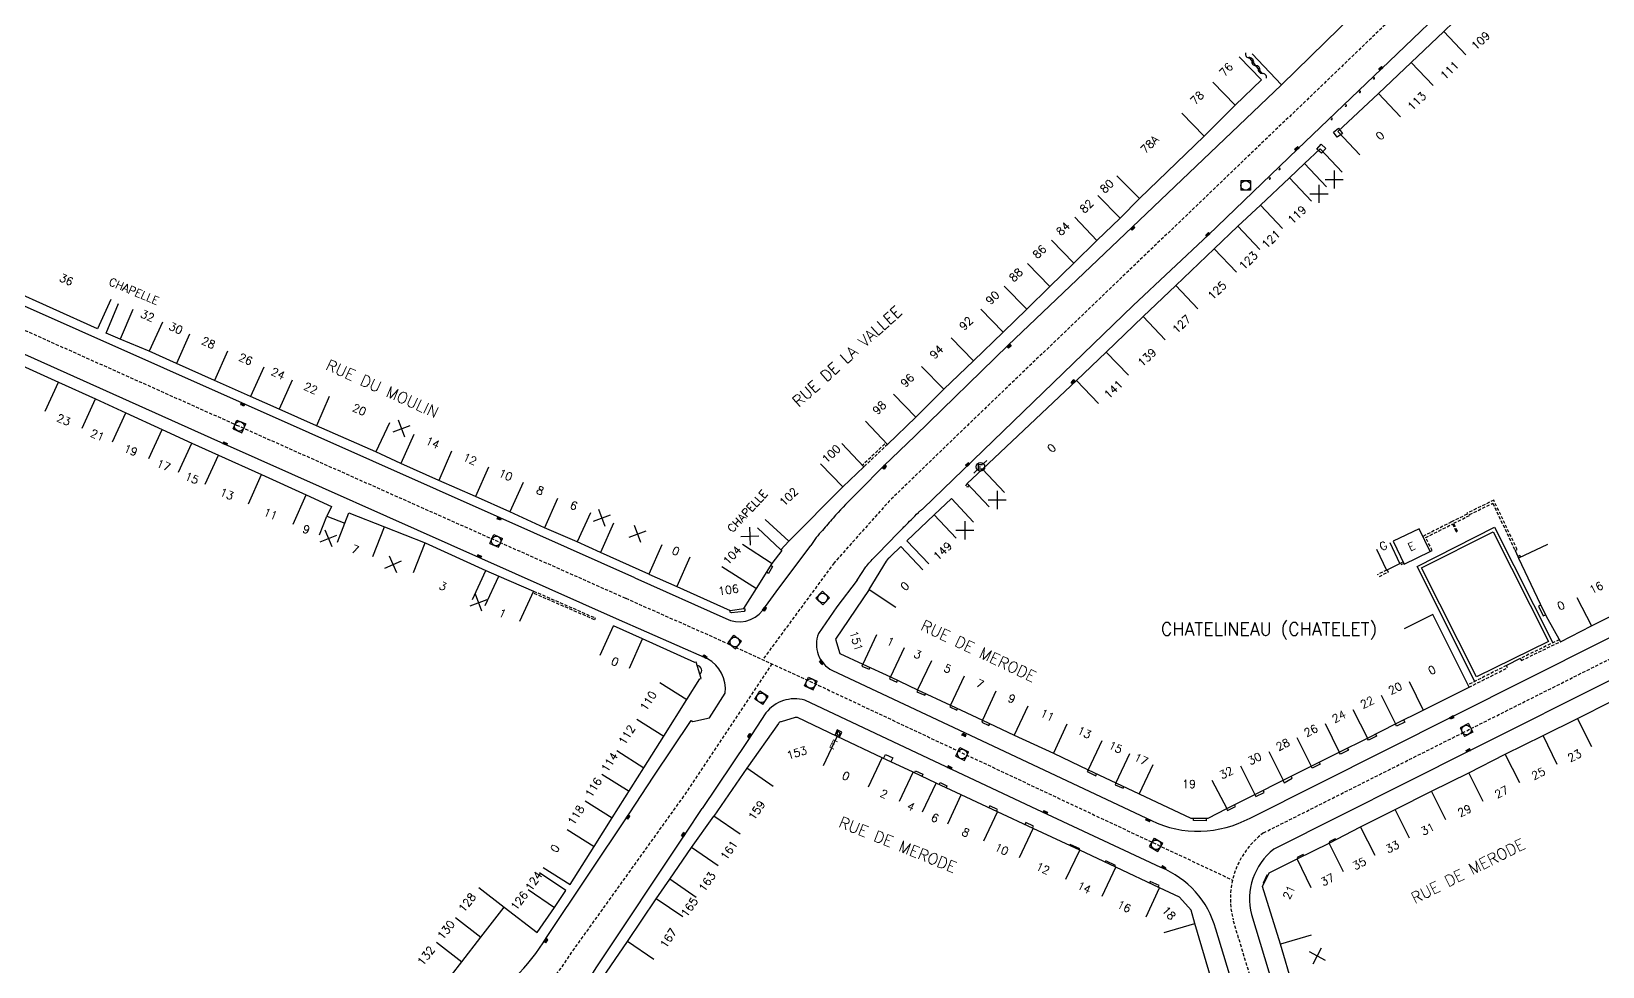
# Model space of a CAD drawing. Header units: millimetres. Extents: x 159999 to 161001, y 122000 to 123000.
# Drawn here: x 160338.1 to 160583.5, y 122210.3 to 122356.4 of the extents above; entities that cross this region are included whole.
import ezdxf
from ezdxf.enums import TextEntityAlignment as Align

# ---------------------------------------------------------------- set-up
doc = ezdxf.new("R2010")
doc.units = ezdxf.units.MM
doc.linetypes.add('DASHED', pattern=[0.75, 0.5, -0.25])
doc.layers.get('0').update_dxf_attribs({"linetype": 'CONTINUOUS'})
for name, color, linetype in [('W0001', 6, 'DASHED'), ('W0008', 7, 'CONTINUOUS'), ('W0017', 7, 'CONTINUOUS'), ('W0100', 7, 'CONTINUOUS'), ('W0112', 1, 'DASHED'), ('W0310', 3, 'CONTINUOUS'), ('W0334', 7, 'CONTINUOUS'), ('W0400', 7, 'CONTINUOUS'), ('W0420', 7, 'CONTINUOUS'), ('W0471', 7, 'CONTINUOUS'), ('W0980', 7, 'CONTINUOUS'), ('W0984', 7, 'CONTINUOUS'), ('W0989', 7, 'CONTINUOUS'), ('W0991', 7, 'CONTINUOUS'), ('W1102', 7, 'CONTINUOUS')]:
    doc.layers.add(name, color=color, linetype=linetype)
doc.styles.get("Standard").update_dxf_attribs({"font": 'romans.shx', "width": 0.85})

# ---------------------------------------------------------------- blocks, each defined once
blk = doc.blocks.new('t991o')
at = {"color": 0, "linetype": 'Continuous'}
for p, q in [((-1, 1), (1, -1)), ((-1, -1), (1, 1))]:
    blk.add_line(p, q, dxfattribs=at)
blk = doc.blocks.new('t310o')
at = {"color": 0, "linetype": 'Continuous'}
for centre, start, end in [((-0.5, 0.38), 216.8699, 323.1304), ((0.5, -0.37), 36.8699, 143.1303)]:
    blk.add_arc(centre, 0.625, start, end, dxfattribs=at)
blk = doc.blocks.new('T400')
for p, q in [((-0.15, 0.3), (0.15, 0.3)), ((-0.15, -0.25), (-0.15, 0.3)), ((-0.15, 0.15), (0.15, 0.15)), ((-0.15, 0), (0.15, 0)), ((0.15, 0.3), (0.15, -0.25)), ((-0.15, -0.15), (0.15, -0.15)), ((-0.15, -0.25), (-0.15, -0.3)), ((-0.15, -0.3), (0.15, -0.3)), ((0.15, -0.3), (0.15, -0.25))]:
    blk.add_line(p, q)
blk = doc.blocks.new('T420')
for p, q in [((0.75, 0.75), (-0.75, 0.75)), ((-0.75, 0.75), (-0.75, -0.75)), ((0.75, 0.75), (0.75, -0.75)), ((0.75, -0.75), (-0.75, -0.75))]:
    blk.add_line(p, q)
blk.add_ellipse((0, 0), major_axis=(-0.53, 0.53), ratio=1, start_param=3.926991, end_param=10.210176)
blk = doc.blocks.new('t112o')
at = {"color": 0, "linetype": 'Continuous'}
for p, q in [((-0.5, 0.5), (0.5, 0.5)), ((-0.5, -0.5), (-0.5, 0.5)), ((0.5, 0.5), (0.5, -0.5)), ((0.5, -0.5), (-0.5, -0.5))]:
    blk.add_line(p, q, dxfattribs=at)
blk = doc.blocks.new('T471')
for p, q in [((-0.333334, 0.333334), (-0.333334, -0.333334)), ((-0.333334, 0.333334), (0.333334, 0.333334)), ((-0.333334, 0), (0, 0)), ((0.500001, 0.500001), (1.000002, 1.000002)), ((-0.500001, -0.500001), (-1.000002, -1.000002)), ((-0.333334, -0.333334), (0.333334, -0.333334))]:
    blk.add_line(p, q)
blk.add_ellipse((0, 0), major_axis=(0.471405, 0.471405), ratio=1, start_param=5.4977871438, end_param=11.780972451)

msp = doc.modelspace()

# ---------------------------------------------------------------- linework, layer by layer
at = {"layer": 'W0001', "flags": 128}
for points in [[(160749.97, 122528.46), (160738.78, 122525.99), (160713.99, 122519.46), (160706.28, 122515.02), (160666.68, 122488.28), (160661.42, 122483.99), (160657.45, 122480.94), (160641.56, 122468.76), (160629.08, 122453.55), (160621.92, 122444.77), (160607.53, 122421.16), (160601.52, 122411.8), (160595.06, 122402.73), (160579.79, 122386.46), (160483.71, 122294.33), (160471.99, 122282.98), (160463.43, 122273.38)], [(160463.43, 122273.38), (160452.29, 122258.28)], [(160430.9, 122267.86), (160445.09, 122261.58), (160461.03, 122254.26), (160482.21, 122244.3), (160525.67, 122223.86)], [(160453.71, 122257.62), (160439.93, 122236.97)]]:
    msp.add_lwpolyline(points, dxfattribs=at)
at = {"layer": 'W0001'}
for points in [[(160000, 122417.37), (160013.58, 122411.48), (160038.98, 122400.48), (160064.25, 122389.55), (160085.36, 122380.35), (160096.37, 122375.59), (160108.35, 122370.43), (160120.91, 122365.13, 0.047522), (160136.45, 122359.84), (160142.63, 122358.58), (160150.46, 122356.61), (160184.1, 122348.94), (160227.63, 122339.39), (160274.2, 122329.22), (160295.01, 122324.67), (160309.79, 122321.41, -0.062108), (160314.83, 122319.68), (160332.27, 122311.85), (160370.11, 122294.92), (160409.82, 122277.23), (160430.9, 122267.86)], [(160567.06, 122080.46), (160550.02, 122136.98), (160533.58, 122191.84), (160525.76, 122217.65, -0.307898), (160530.5, 122231.22), (160561.57, 122246.84), (160607.92, 122270.09), (160645.46, 122288.98)]]:
    msp.add_lwpolyline(points, format="xyb", dxfattribs=at)
at = {"layer": 'W0001', "flags": 128}
msp.add_lwpolyline([(160439.93, 122236.97), (160422.31, 122212.43, -0.105189), (160410.04, 122199.8, -0.043309), (160376.27, 122181.64, 0.03387), (160370.78, 122178.29), (160344.29, 122157.56, 0.124475), (160331.52, 122141.06, -0.054371), (160320.3, 122115.2), (160312.84, 122102.11)], format="xyb", dxfattribs=at)
at = {"layer": 'W0008', "flags": 128}
for points in [[(160583.96, 122397.98, 0.001041), (160581.86, 122395.56, -0.001622), (160580.51, 122394, -0.01138), (160578.68, 122392, -0.00566), (160574.88, 122388.1, -0.001061), (160572.91, 122386.15, 0.00068), (160569.84, 122383.09, 0.001356), (160569.76, 122383.02, 0.000185), (160569.19, 122382.44), (160565.49, 122378.94), (160560.03, 122373.75), (160542.37, 122356.88), (160533.32, 122348.07), (160510, 122325.8), (160490.63, 122307.4), (160476.09, 122293.21), (160471.22, 122288.54), (160467.28, 122284.6), (160466.43, 122283.73, 0.009404), (160463.28, 122280.4, 0.016994), (160461.64, 122278.46, 0.066728), (160459.8, 122276.09)], [(160467.05, 122270.67), (160468.4, 122272.76, -0.022293), (160469.73, 122274.26, -0.000307), (160473.92, 122278.57, -0.00228), (160474.49, 122279.15, -0.000838), (160475.48, 122280.14, -0.000728), (160476.62, 122281.28, -0.034166), (160476.95, 122281.57, 0.030435), (160477.33, 122281.89), (160510.15, 122313.59), (160521.91, 122324.63), (160535.81, 122337.99), (160548.93, 122350.53), (160562.44, 122363.52), (160567.81, 122368.62), (160585.39, 122385.42)]]:
    msp.add_lwpolyline(points, format="xyb", dxfattribs=at)
at = {"layer": 'W0008'}
for points in [[(160432.33, 122271.06), (160411.3, 122280.41), (160371.53, 122298.12), (160332.72, 122315.38, -0.113428), (160325.3, 122324.32), (160312.75, 122360.54)], [(160429.48, 122264.67), (160408.41, 122274.04), (160368.7, 122291.74), (160330.84, 122308.67), (160313.35, 122316.53, 0.063089), (160309.06, 122318.01), (160294.26, 122321.27), (160273.46, 122325.82), (160226.89, 122335.99), (160183.36, 122345.54), (160171.52, 122348.11), (160164.3, 122350.16), (160163.9, 122348.75), (160164.01, 122348.22), (160169.27, 122341.41), (160174.38, 122334.63), (160181.41, 122324.78)], [(160467.05, 122270.67), (160463.88, 122266.51), (160461.01, 122262.37, 0.392915), (160463.18, 122256.6), (160481.26, 122248.1), (160512.99, 122233.14, 0.240205), (160528.4, 122233.55), (160560.23, 122249.52), (160606.57, 122272.77), (160626.8, 122282.95), (160635.73, 122287.51, 0.344173), (160637.73, 122294.29), (160626.62, 122316.26)], [(160432.33, 122271.06), (160446.52, 122264.73, 0.371934), (160452.29, 122266), (160454.41, 122268.88), (160459.8, 122276.09)], [(160435.31, 122240.08), (160441.1, 122248.76), (160441.38, 122248.64), (160444, 122249.2), (160446.45, 122253.04, 0.299411), (160443.67, 122258.43), (160429.48, 122264.67)], [(160608.28, 122266.89), (160562.98, 122244.21), (160532.1, 122228.66, 0.300008), (160528.65, 122218.47), (160536.91, 122191.08), (160552.72, 122138.59), (160565.96, 122094.28, 0.096365), (160569.13, 122088.39, 0.096166), (160571.01, 122087.43), (160588.12, 122083.04)], [(160542.34, 122094.03), (160550.78, 122091.91, 0.015325), (160551.13, 122091.91, 0.188026), (160555.39, 122093.55, 0.292962), (160557.95, 122100.26), (160547.15, 122136.11), (160530.7, 122190.98), (160523.05, 122216.2, 0.234079), (160514.46, 122225.83), (160494.33, 122235.23), (160480.92, 122241.56), (160458.87, 122251.93, 0.309908), (160452.79, 122249.95), (160449.84, 122245.49), (160442.85, 122235.05)], [(160000, 122234.53), (160041.82, 122223.52), (160172.38, 122189.93), (160172.28, 122189.62), (160181.43, 122187.25), (160210.34, 122179.93), (160210.41, 122180.21), (160222.49, 122177.12), (160225.86, 122175.14), (160230.1, 122173.43), (160236.38, 122171.81), (160255.64, 122166.93), (160259.57, 122166.89), (160262.8, 122166.82), (160303.65, 122156.36), (160326.45, 122150.52, 0.157422), (160329.96, 122151.42), (160341.46, 122161.06), (160368.09, 122181.9, -0.035226), (160374.34, 122185.71, 0.043465), (160407.55, 122203.55, 0.105422), (160418.53, 122214.88), (160431.41, 122234.2), (160435.31, 122240.08)], [(160542.34, 122094.03), (160543.16, 122096.75), (160540.33, 122097.49), (160450.2, 122119.78), (160450.07, 122119.25), (160428.01, 122124.48), (160420.35, 122126.5, -0.132295), (160419.56, 122126.97), (160418.71, 122128.06), (160419.05, 122128.3), (160414.5, 122133.92), (160391.49, 122169.89, -0.153466), (160388.92, 122176.85, -0.323415), (160392.82, 122184.8), (160407.66, 122193.12, 0.148849), (160426.3, 122210.16), (160440.26, 122231.17), (160442.85, 122235.05)]]:
    msp.add_lwpolyline(points, format="xyb", dxfattribs=at)
at = {"layer": 'W0017', "flags": 128}
msp.add_lwpolyline([(160533.32, 122348.07), (160528.74, 122352.9)], dxfattribs=at)
at = {"layer": 'W0100', "flags": 128}
for points in [[(160545.56, 122337.13), (160542.14, 122340.78), (160548.46, 122346.71), (160553.57, 122351.55), (160558.69, 122356.37), (160563.21, 122360.73)], [(160526.72, 122352.42), (160530.19, 122348.81), (160526.1, 122344.89), (160521.25, 122340.03), (160511.12, 122330.27), (160508.13, 122327.2), (160504.5, 122323.76), (160500.88, 122320.22), (160497.16, 122316.57), (160493.52, 122313.01), (160489.84, 122309.43), (160485.22, 122304.96), (160480.6, 122300.51), (160476.21, 122296.16), (160471.79, 122291.9), (160468.32, 122295.5)], [(160501.3, 122301.89), (160505.95, 122306.32), (160511.71, 122311.85), (160516.81, 122316.71), (160522.82, 122322.42), (160526.52, 122325.99), (160530.05, 122329.25), (160534.55, 122333.52), (160536.91, 122335.76), (160539.34, 122338.06), (160542.78, 122334.42)], [(160487.68, 122282.15), (160484.23, 122285.77), (160486.6, 122288.03), (160501.33, 122301.91)], [(160464.64, 122292.03), (160468.09, 122288.41), (160464.8, 122285.27), (160456.35, 122276.77)], [(160478.25, 122273.22), (160474.81, 122276.84), (160479.07, 122280.89), (160481.78, 122283.42), (160485.19, 122279.76)]]:
    msp.add_lwpolyline(points, dxfattribs=at)
at = {"layer": 'W0100'}
for points in [[(160350.47, 122314.5), (160348.42, 122309.94), (160334.54, 122316.18), (160336.58, 122320.74)], [(160434.5, 122271.64), (160426.96, 122275.01), (160423.31, 122276.66), (160418.22, 122278.88), (160412.78, 122281.38), (160407.42, 122283.75), (160401.69, 122286.27), (160395.78, 122288.89), (160391.88, 122290.71), (160382.59, 122294.79), (160376.77, 122297.39), (160372.31, 122299.39), (160366.67, 122301.88), (160360.72, 122304.51), (160356.48, 122306.43), (160351.95, 122308.35), (160349.76, 122309.26), (160351.69, 122313.88)], [(160336.01, 122304.49), (160342.29, 122301.6), (160348.07, 122298.99), (160352.82, 122296.83), (160358.49, 122294.24), (160363.14, 122292.11), (160367.28, 122290.23), (160374.02, 122287.17), (160380.99, 122284.01), (160384.96, 122282.22), (160384.21, 122280.67), (160387.03, 122279.58), (160387.65, 122281.19), (160393.2, 122279.04), (160399.56, 122276.54), (160409.04, 122272.19), (160411.06, 122271.32), (160416.5, 122268.99), (160414.33, 122264.26)], [(160574.88, 122276.27), (160570.36, 122274.13), (160573.73, 122267.02), (160574.64, 122265.08), (160576.87, 122261.08), (160581.73, 122263.55), (160587.69, 122266.55), (160593.87, 122269.56), (160599.17, 122272.25), (160605.43, 122275.47), (160612.14, 122278.83), (160618.25, 122281.95), (160621.66, 122283.66), (160619.42, 122288.13)], [(160434.5, 122271.64), (160438.9, 122269.69), (160447.21, 122265.97), (160449.35, 122266.29), (160451.32, 122269.37), (160453.79, 122273.3), (160455.31, 122275.33), (160455.14, 122275.45), (160456.35, 122276.77)], [(160548.18, 122275.54), (160549.74, 122272.27), (160551.82, 122273.31), (160550.27, 122276.54)], [(160468.94, 122269.26), (160463.68, 122261.5), (160464.34, 122259.26), (160467.95, 122257.6), (160472.24, 122255.59), (160476.49, 122253.56), (160481.6, 122251.16), (160486.6, 122248.82), (160491.54, 122246.48), (160497.71, 122243.65), (160503.1, 122241.09), (160507.45, 122239.04), (160511.11, 122237.32), (160519.18, 122233.54), (160521.87, 122233.53), (160524.76, 122235.05), (160529.16, 122237.24), (160533.56, 122239.45), (160537.95, 122241.64), (160542.34, 122243.83), (160546.73, 122246.03), (160551.15, 122248.25), (160555.46, 122250.4), (160562.61, 122253.98), (160556.96, 122265.33), (160552.49, 122263.1)], [(160433.74, 122241.41), (160436.84, 122246.31), (160440.45, 122252.05), (160442.46, 122255.3), (160442.67, 122255.36), (160441.9, 122257.89), (160441.71, 122257.83), (160433.54, 122261.52), (160428.98, 122263.54)], [(160544.81, 122192.57), (160540.03, 122191.1), (160536.74, 122201.85), (160535.11, 122207.31), (160533.15, 122213.83), (160530.37, 122222.84), (160531.4, 122225.01), (160535.77, 122227.15), (160540.76, 122229.63), (160545.68, 122232.15), (160551.08, 122234.87), (160556.74, 122237.72), (160562.59, 122240.62), (160568.26, 122243.51), (160574.17, 122246.41), (160579.54, 122249.1), (160584.93, 122251.81)], [(160417.99, 122225.84), (160422.21, 122223.17), (160425.96, 122229.09), (160428.77, 122233.59), (160433.74, 122241.41)], [(160429.44, 122202.84), (160425.31, 122205.66), (160431.17, 122214.25), (160435.64, 122220.91), (160437.79, 122223.98), (160441.19, 122228.92), (160444.66, 122233.84)], [(160361.53, 122186.24), (160364.73, 122182.39), (160369.73, 122186.56), (160373.17, 122188.5), (160387.35, 122194.41), (160395.38, 122197.96), (160399.05, 122202.87), (160402.08, 122206.95), (160405.29, 122211.1), (160408.26, 122214.93), (160411.91, 122219.65), (160417.06, 122215.65), (160419.76, 122219.56), (160421.55, 122222.21), (160417.41, 122225.01)]]:
    msp.add_lwpolyline(points, dxfattribs=at)
for points in [[(160550.75, 122276.77), (160552.47, 122273.2), (160556.53, 122275.16), (160554.82, 122278.73)], [(160464.21, 122246.46), (160464.4, 122246.86), (160464.03, 122247.04), (160463.85, 122246.64)]]:
    msp.add_lwpolyline(points, close=True, dxfattribs=at)
at = {"layer": 'W0100', "flags": 128}
msp.add_lwpolyline([(160468.94, 122269.26), (160471.65, 122273.68), (160471.94, 122274.09, -0.03767), (160472, 122274.16, -0.009153), (160472.29, 122274.44), (160473.88, 122275.95), (160477.32, 122272.33)], format="xyb", dxfattribs=at)
at = {"layer": 'W0100'}
msp.add_lwpolyline([(160522.34, 122191.16), (160527.12, 122192.62), (160524.18, 122202.29), (160519.76, 122217.1), (160519.21, 122219.18), (160517.37, 122221.2), (160514.27, 122222.63), (160507.46, 122225.85), (160501.8, 122228.53), (160494.51, 122231.9), (160488.94, 122234.49), (160483.31, 122237.15), (160479.37, 122239.01), (160475.8, 122240.69), (160470.93, 122242.96), (160463.92, 122246.28), (160457.74, 122249.22, 0.146368), (160457.35, 122249.22), (160455.18, 122248.59, 0.205282), (160454.74, 122248.32), (160449.81, 122241.35), (160444.66, 122233.84)], format="xyb", dxfattribs=at)
at = {"layer": 'W0112', "flags": 128}
for points in [[(160547.65, 122349.04, 0.977486), (160547.84, 122349.08, 1.023033)], [(160545.46, 122346.93, 0.977486), (160545.66, 122346.98, 1.023033)], [(160543.25, 122344.79, 0.977486), (160543.45, 122344.84, 1.023033)], [(160541.05, 122342.71, 0.977486), (160541.25, 122342.75, 1.023033)], [(160531.38, 122333.42, 0.977486), (160531.58, 122333.46, 1.023033)], [(160532.9, 122334.88, 0.977486), (160533.1, 122334.92, 1.023033)]]:
    msp.add_lwpolyline(points, format="xyb", close=True, dxfattribs=at)
for points in [[(160471.79, 122291.9), (160468.09, 122288.41), (160467.85, 122288.67), (160471.54, 122292.16)], [(160484.48, 122285.51), (160484.29, 122285.21), (160483.99, 122285.41), (160484.23, 122285.77)], [(160549.74, 122272.27), (160548.26, 122271.53)], [(160549.8, 122272.3), (160549.98, 122271.94), (160548.44, 122271.16)], [(160552.41, 122273.32), (160551.93, 122273.08), (160551.82, 122273.31), (160552.3, 122273.55)]]:
    msp.add_lwpolyline(points, dxfattribs=at)
at = {"layer": 'W0112'}
for points in [[(160556.53, 122275.16), (160556.85, 122275.31), (160555.84, 122277.35), (160560.02, 122279.47), (160560.62, 122278.23), (160560.83, 122278.33), (160560.22, 122279.57), (160562.72, 122280.81), (160562.68, 122280.93), (160566.31, 122282.71), (160569.81, 122275.32), (160570.13, 122275.46), (160566.47, 122283.18), (160562.26, 122281.12), (160562.3, 122280.99), (160559.86, 122279.79), (160555.4, 122277.52)], [(160556.53, 122275.16), (160556.53, 122275.16)], [(160570.68, 122274.28), (160570.54, 122274.57), (160570.22, 122274.41), (160570.36, 122274.13)], [(160416.5, 122268.99), (160426.14, 122264.79), (160426.02, 122264.51), (160416.37, 122268.71)], [(160576.7, 122261.39), (160570.62, 122258.47), (160570.78, 122258.15), (160576.87, 122261.08)], [(160562.61, 122253.98), (160568.62, 122257), (160568.45, 122257.36), (160562.43, 122254.34)]]:
    msp.add_lwpolyline(points, dxfattribs=at)
at = {"layer": 'W0310', "flags": 128}
msp.add_lwpolyline([(160530.32, 122349.84), (160528.21, 122352.4)], dxfattribs=at)
at = {"layer": 'W0334'}
for points in [[(160563.54, 122254.89), (160554.5, 122272.85), (160566.61, 122278.95), (160575.69, 122260.91)], [(160569.81, 122275.32), (160570.22, 122274.41)], [(160453.59, 122272.99), (160453.82, 122272.85), (160453.19, 122271.74), (160452.92, 122271.91)], [(160449.35, 122266.29), (160449.5, 122266.2), (160449.5, 122265.93), (160449.38, 122265.82), (160447.43, 122265.58), (160447.21, 122265.69), (160447.16, 122265.99)], [(160573.83, 122266.81), (160573.45, 122266.63), (160574.19, 122265.14), (160574.54, 122265.3)], [(160467.92, 122257.61), (160467.77, 122257.28), (160468.92, 122256.79), (160469.05, 122257.08)], [(160472.22, 122255.6), (160472.07, 122255.29), (160473.22, 122254.75), (160473.36, 122255.05)], [(160476.5, 122253.56), (160476.37, 122253.27), (160477.62, 122252.71), (160477.75, 122252.97)], [(160481.63, 122251.14), (160481.52, 122250.91), (160482.61, 122250.37), (160482.73, 122250.63)], [(160486.62, 122248.81), (160486.49, 122248.54), (160487.62, 122248.01), (160487.74, 122248.28)], [(160552.39, 122248.87), (160552.57, 122248.53), (160551.3, 122247.9), (160551.13, 122248.25)], [(160547.99, 122246.67), (160548.16, 122246.34), (160546.89, 122245.71), (160546.72, 122246.03)], [(160471.17, 122242.85), (160471.46, 122243.47), (160472.62, 122242.97), (160472.31, 122242.31)], [(160543.6, 122244.46), (160543.76, 122244.13), (160542.52, 122243.5), (160542.35, 122243.83)], [(160476.02, 122240.59), (160476.17, 122240.92), (160477.31, 122240.38), (160477.16, 122240.05)], [(160503.11, 122241.08), (160502.97, 122240.79), (160504.3, 122240.14), (160504.45, 122240.45)], [(160533.55, 122239.45), (160533.75, 122239.04), (160534.98, 122239.76), (160534.82, 122240.08)], [(160539.2, 122242.27), (160539.36, 122241.94), (160538.11, 122241.31), (160537.95, 122241.64)], [(160479.86, 122238.78), (160480.02, 122239.11), (160481.07, 122238.58), (160480.92, 122238.28)], [(160507.46, 122239.04), (160507.32, 122238.74), (160508.58, 122238.21), (160508.69, 122238.46)], [(160529.15, 122237.24), (160529.33, 122236.9), (160530.61, 122237.52), (160530.43, 122237.88)], [(160488.82, 122234.55), (160488.97, 122234.88), (160487.76, 122235.47), (160487.6, 122235.12)], [(160524.73, 122235.04), (160524.9, 122234.71), (160526.15, 122235.33), (160525.98, 122235.66)], [(160494.42, 122231.94), (160494.59, 122232.29), (160493.39, 122232.84), (160493.23, 122232.49)], [(160521.53, 122233.53), (160521.53, 122233.12), (160519.57, 122233.17), (160519.57, 122233.54)], [(160541.78, 122230.15), (160541.69, 122230.32), (160540.74, 122229.84), (160540.83, 122229.66)], [(160501.72, 122228.57), (160501.8, 122228.74), (160500.31, 122229.41), (160500.24, 122229.25)], [(160536.8, 122227.66), (160536.7, 122227.85), (160535.77, 122227.36), (160535.86, 122227.19)], [(160507.29, 122225.94), (160507.38, 122226.14), (160505.89, 122226.84), (160505.8, 122226.64)], [(160514.07, 122222.72), (160514.2, 122222.99), (160512.8, 122223.61), (160512.69, 122223.38)], [(160531.2, 122224.57), (160531.05, 122224.64), (160530.46, 122223.35), (160530.59, 122223.29)]]:
    msp.add_lwpolyline(points, dxfattribs=at)
for points in [[(160563.77, 122255.59), (160555.19, 122272.62), (160566.38, 122278.25), (160575, 122261.14)], [(160464.3, 122246.2), (160464.66, 122246.95), (160463.94, 122247.3), (160463.59, 122246.55)]]:
    msp.add_lwpolyline(points, close=True, dxfattribs=at)
msp.add_lwpolyline([(160442.49, 122255.97, 0.638203), (160442.06, 122257.37, 0.615417)], format="xyb", dxfattribs=at)
at = {"layer": 'W0334', "flags": 128}
msp.add_lwpolyline([(160570.62, 122258.47), (160568.45, 122257.36)], dxfattribs=at)
at = {"layer": 'W1102'}
for p, q in [((160562.13, 122352.75), (160558.69, 122356.37)), ((160557, 122347.92), (160553.57, 122351.55)), ((160522.6, 122348.46), (160526.1, 122344.89)), ((160551.89, 122343.07), (160548.46, 122346.71)), ((160517.74, 122343.6), (160521.25, 122340.03)), ((160540.34, 122332.13), (160536.91, 122335.76)), ((160507.59, 122333.82), (160511.12, 122330.27)), ((160537.99, 122329.89), (160534.55, 122333.52)), ((160504.62, 122330.76), (160508.13, 122327.2)), ((160533.47, 122325.6), (160530.05, 122329.25)), ((160501.04, 122327.36), (160504.5, 122323.76)), ((160529.96, 122322.35), (160526.52, 122325.99)), ((160497.39, 122323.8), (160500.88, 122320.22)), ((160526.28, 122318.81), (160522.82, 122322.42)), ((160493.66, 122320.15), (160497.16, 122316.57)), ((160490.02, 122316.59), (160493.52, 122313.01)), ((160520.25, 122313.08), (160516.81, 122316.71)), ((160353.9, 122312.95), (160351.95, 122308.35)), ((160486.36, 122313.02), (160489.84, 122309.43)), ((160515.16, 122308.23), (160511.71, 122311.85)), ((160358.54, 122310.98), (160356.48, 122306.43)), ((160362.74, 122309.09), (160360.72, 122304.51)), ((160368.69, 122306.46), (160366.67, 122301.88)), ((160481.75, 122308.56), (160485.22, 122304.96)), ((160509.4, 122302.71), (160505.95, 122306.32)), ((160374.36, 122303.95), (160372.31, 122299.39)), ((160477.1, 122304.08), (160480.6, 122300.51)), ((160340.2, 122297.06), (160342.29, 122301.6)), ((160378.8, 122301.95), (160376.77, 122297.39)), ((160504.75, 122298.27), (160501.3, 122301.89)), ((160346.01, 122294.43), (160348.07, 122298.99)), ((160384.6, 122299.37), (160382.59, 122294.79)), ((160472.72, 122299.74), (160476.21, 122296.16)), ((160350.75, 122292.28), (160352.82, 122296.83)), ((160356.41, 122289.69), (160358.49, 122294.24)), ((160394, 122295.24), (160391.88, 122290.71)), ((160361.06, 122287.56), (160363.14, 122292.11)), ((160397.81, 122293.46), (160395.78, 122288.89)), ((160365.21, 122285.68), (160367.28, 122290.23)), ((160403.71, 122290.84), (160401.69, 122286.27)), ((160371.96, 122282.62), (160374.02, 122287.17)), ((160409.44, 122288.32), (160407.42, 122283.75)), ((160461.33, 122288.87), (160464.8, 122285.27)), ((160490.04, 122284.4), (160486.6, 122288.03)), ((160414.87, 122285.92), (160412.78, 122281.38)), ((160378.93, 122279.46), (160380.99, 122284.01)), ((160420.22, 122283.46), (160418.22, 122278.88)), ((160383.08, 122277.78), (160384.21, 122280.67)), ((160385.88, 122276.63), (160387.03, 122279.58)), ((160425.37, 122281.22), (160423.31, 122276.66)), ((160429, 122279.58), (160426.96, 122275.01)), ((160452.68, 122280.16), (160456.35, 122276.77)), ((160482.5, 122277.25), (160479.07, 122280.89)), ((160391.4, 122274.38), (160393.2, 122279.04)), ((160451.47, 122278.85), (160455.14, 122275.45)), ((160397.73, 122271.88), (160399.56, 122276.54)), ((160436.53, 122276.21), (160434.5, 122271.64)), ((160449.11, 122276.3), (160453.79, 122273.3)), ((160406.95, 122267.65), (160409.04, 122272.19)), ((160440.92, 122274.26), (160438.9, 122269.69)), ((160445.91, 122272.83), (160451.32, 122269.37)), ((160408.95, 122266.73), (160411.06, 122271.32)), ((160579.46, 122268), (160581.73, 122263.55)), ((160426.92, 122258.98), (160428.98, 122263.54)), ((160470.07, 122262.13), (160467.95, 122257.6)), ((160431.48, 122256.96), (160433.54, 122261.52)), ((160474.36, 122260.12), (160472.24, 122255.59)), ((160478.64, 122258.08), (160476.49, 122253.56)), ((160436.22, 122254.71), (160440.45, 122252.05)), ((160483.73, 122255.68), (160481.6, 122251.16)), ((160553.24, 122254.88), (160555.46, 122250.4)), ((160488.72, 122253.35), (160486.6, 122248.82)), ((160548.9, 122252.72), (160551.15, 122248.25)), ((160493.68, 122251.01), (160491.54, 122246.48)), ((160544.48, 122250.5), (160546.73, 122246.03)), ((160432.62, 122248.99), (160436.84, 122246.31)), ((160499.8, 122248.19), (160497.71, 122243.65)), ((160540.12, 122248.31), (160542.34, 122243.83)), ((160581.78, 122244.64), (160579.54, 122249.1)), ((160461.81, 122241.75), (160463.92, 122246.28)), ((160505.24, 122245.6), (160503.1, 122241.09)), ((160535.71, 122246.12), (160537.95, 122241.64)), ((160576.37, 122241.92), (160574.17, 122246.41)), ((160429.52, 122244.09), (160433.74, 122241.41)), ((160468.82, 122238.42), (160470.93, 122242.96)), ((160509.58, 122243.56), (160507.45, 122239.04)), ((160531.32, 122243.92), (160533.56, 122239.45)), ((160570.53, 122239.05), (160568.26, 122243.51)), ((160427.19, 122240.42), (160431.41, 122237.74)), ((160453.9, 122238.46), (160449.81, 122241.35)), ((160473.67, 122236.17), (160475.8, 122240.69)), ((160513.23, 122241.85), (160511.11, 122237.32)), ((160526.92, 122241.72), (160529.16, 122237.24)), ((160564.81, 122236.14), (160562.59, 122240.62)), ((160477.23, 122234.49), (160479.37, 122239.01)), ((160522.43, 122239.48), (160524.76, 122235.05)), ((160558.98, 122233.25), (160556.74, 122237.72)), ((160424.54, 122236.24), (160428.77, 122233.59)), ((160481.18, 122232.62), (160483.31, 122237.15)), ((160448.78, 122231.01), (160444.66, 122233.84)), ((160486.83, 122229.96), (160488.94, 122234.49)), ((160553.33, 122230.41), (160551.08, 122234.87)), ((160421.73, 122231.76), (160425.96, 122229.09)), ((160492.41, 122227.36), (160494.51, 122231.9)), ((160547.96, 122227.7), (160545.68, 122232.15)), ((160445.31, 122226.09), (160441.19, 122228.92)), ((160499.66, 122224.01), (160501.8, 122228.53)), ((160542.98, 122225.15), (160540.76, 122229.63)), ((160505.32, 122221.33), (160507.46, 122225.85)), ((160537.97, 122222.66), (160535.77, 122227.15)), ((160441.89, 122221.11), (160437.79, 122223.98)), ((160407.96, 122222.71), (160411.91, 122219.65)), ((160415.64, 122222.4), (160419.76, 122219.56)), ((160439.79, 122218.12), (160435.64, 122220.91)), ((160512.17, 122218.09), (160514.27, 122222.63)), ((160404.3, 122217.99), (160408.26, 122214.93)), ((160514.97, 122215.67), (160519.76, 122217.1)), ((160401.33, 122214.16), (160405.29, 122211.1)), ((160435.3, 122211.43), (160431.17, 122214.25)), ((160537.94, 122215.27), (160533.15, 122213.83))]:
    msp.add_line(p, q, dxfattribs=at)
at = {"layer": 'W1102', "flags": 128}
msp.add_lwpolyline([(160468.94, 122269.26), (160473.08, 122266.45)], dxfattribs=at)

# ---------------------------------------------------------------- block references
at = {"layer": 'W0112'}
for p, rotation in [((160542.13, 122340.56), 126.0521922677379), ((160539.55, 122338.06), 138.2387475093348)]:
    msp.add_blockref('t112o', p, dxfattribs=dict(at, rotation=rotation))
at = {"layer": 'W0310', "rotation": 129.4887677734258}
for p in [(160528.33, 122352.26), (160529.32, 122351.05), (160530.32, 122349.84)]:
    msp.add_blockref('t310o', p, dxfattribs=at)
at = {"layer": 'W0400'}
for p, rotation in [((160548.82, 122350.6), 313.1820210544693), ((160535.72, 122338.09), 124.0342365783579), ((160510.1, 122325.66), 134.9381922787192), ((160521.8, 122324.67), 132.3205495199986), ((160490.8, 122307.23), 134.4938160853459), ((160500.75, 122301.66), 140.79349288322), ((160371.06, 122298.15), 246.001323760734), ((160368.33, 122292.03), 246.001323760734), ((160484.3, 122288.75), 137.6303001615527), ((160471.29, 122288.36), 146.8589733051037), ((160411.12, 122280.3), 246.063643910194), ((160408.02, 122274.4), 246.063643910194), ((160452.58, 122266.19), 141.8712049806913), ((160443.27, 122258.75), 231.7135000495455), ((160461.47, 122257.87), 39.51260011543328), ((160559.92, 122249.24), 116.6518146342027), ((160450.25, 122246.41), 326.6040476886105), ((160483.73, 122246.51), 64.81423607347156), ((160562.49, 122244.09), 116.7298590158884), ((160481.47, 122241.45), 244.7390390265665), ((160431.24, 122233.68), 146.3220430848011), ((160496.43, 122234.45), 244.9716753169255), ((160512.49, 122233.23), 64.75741667327453), ((160439.9, 122230.93), 146.3814310546317), ((160514.91, 122225.82), 238.6538299762755), ((160418.42, 122214.4), 141.9344930919104)]:
    msp.add_blockref('T400', p, dxfattribs=dict(at, rotation=rotation))
at = {"layer": 'W0420'}
msp.add_blockref('T420', (160527.72, 122332.33), dxfattribs=at)
for p, rotation in [((160370.55, 122294.71), 155.980868004144), ((160410.66, 122276.81), 156.145744011498), ((160461.66, 122267.91), 47.27586364041853), ((160447.93, 122261.04), 141.7135000495455), ((160459.8, 122254.55), 154.8114876698256), ((160452.08, 122252.3), 236.6040476886105), ((160562.21, 122247.29), 26.72985901588845), ((160483.46, 122243.54), 154.7390390265665), ((160513.75, 122229.37), 148.6538299762755)]:
    msp.add_blockref('T420', p, dxfattribs=dict(at, rotation=rotation))
at = {"layer": 'W0471'}
msp.add_blockref('T471', (160486.29, 122288.4), dxfattribs=at)
at = {"layer": 'W0991'}
for p, rotation in [((160541.56, 122333.27), 314.9999999998595), ((160539.17, 122331.01), 315), ((160395.9, 122294.35), 64.9371318713683), ((160488.91, 122283.22), 315), ((160427.19, 122280.4), 65.65658210304), ((160483.87, 122278.48), 314.999999999797), ((160384.48, 122277.2), 67.61562427198415), ((160432.77, 122277.89), 65.90045419857786), ((160450.29, 122277.57), 317.2758636404186), ((160394.56, 122273.13), 68.47539079514148), ((160407.95, 122267.19), 65.34852948950947), ((160538.91, 122212.02), 16.72591044896228)]:
    msp.add_blockref('t991o', p, dxfattribs=dict(at, rotation=rotation))

# ---------------------------------------------------------------- texts
at = {"layer": 'W0980'}
msp.add_text('CHATELINEAU (CHATELET)', height=2, dxfattribs=at).set_placement((160531.37, 122262.93), align=Align.MIDDLE)
at = {"layer": 'W0984'}
for s, rotation, p in [('109', 43.5844, (160564.42, 122354.94)), ('76', 48.1503, (160524.68, 122350.42)), ('111', 43.5844, (160559.56, 122350.32)), ('78', 44.2479, (160520.14, 122346)), ('113', 43.5844, (160554.45, 122345.5)), ('0', 43.5844, (160548.72, 122340.1)), ('78A', 44.2479, (160512.71, 122338.75)), ('80', 44.2479, (160506.04, 122332.22)), ('82', 44.2479, (160502.87, 122329.1)), ('119', 43.4843, (160535.74, 122327.76)), ('84', 44.2479, (160499.2, 122325.57)), ('121', 43.4843, (160531.68, 122323.95)), ('86', 44.2479, (160495.52, 122321.97)), ('123', 43.4843, (160528.14, 122320.61)), ('88', 44.2479, (160491.84, 122318.37)), ('CHAPELLE', 337.3465, (160354.09, 122315.81)), ('125', 43.4843, (160523.26, 122315.94)), ('90', 44.2479, (160488.19, 122314.8)), ('92', 44.2479, (160484.05, 122310.79)), ('127', 43.4843, (160517.7, 122310.66)), ('94', 44.2479, (160479.44, 122306.33)), ('139', 43.4843, (160512.29, 122305.48)), ('96', 44.2479, (160474.89, 122301.89)), ('141', 43.4843, (160507.07, 122300.49)), ('98', 44.2479, (160470.52, 122297.62)), ('100', 43.6972, (160462.99, 122290.42)), ('0', 43.4843, (160497.4, 122291.33)), ('CHAPELLE', 47.2759, (160449.91, 122281.48)), ('102', 44.2828, (160456.34, 122283.71)), ('149', 43.4843, (160480.38, 122275.24)), ('G', 25.642, (160549.22, 122276.04)), ('E', 25.642, (160553.64, 122275.96)), ('0', 43.4843, (160474.49, 122269.76)), ('E', 333.8492, (160463.33, 122245.05))]:
    msp.add_text(s, height=1.25, rotation=rotation, dxfattribs=at).set_placement(p, align=Align.MIDDLE)
at = {"layer": 'W0989'}
for s, rotation, p in [('RUE DE LA VALLEE', 42.1416, (160465.47, 122305.65)), ('RUE DU MOULIN', 335.9809, (160392.89, 122300.6)), ('RUE DE MERODE', 334.8106, (160486.02, 122259.63)), ('RUE DE MERODE', 338.0834, (160473.4, 122229.39)), ('RUE DE MERODE', 26.6972, (160562.45, 122225.27))]:
    msp.add_text(s, height=1.75, rotation=rotation, dxfattribs=at).set_placement(p, align=Align.MIDDLE)
at = {"layer": 'W0991'}
for s, rotation, p in [('36', 335.8259, (160343.53, 122317.62)), ('32', 336.98, (160356.22, 122311.97)), ('30', 335.6996, (160360.64, 122310.03)), ('28', 336.1545, (160365.72, 122307.77)), ('26', 336.1811, (160371.53, 122305.2)), ('24', 335.7753, (160376.58, 122302.95)), ('22', 335.9563, (160381.7, 122300.66)), ('23', 337.9676, (160343.11, 122295.74)), ('20', 336.3006, (160389.3, 122297.31)), ('21', 337.9676, (160348.38, 122293.35)), ('19', 337.9676, (160353.58, 122290.98)), ('14', 336.0694, (160400.76, 122292.15)), ('17', 337.9676, (160358.73, 122288.63)), ('12', 336.243, (160406.57, 122289.58)), ('15', 337.9676, (160363.14, 122286.62)), ('10', 336.1608, (160412.15, 122287.12)), ('13', 337.9676, (160368.59, 122284.15)), ('8', 335.299, (160417.54, 122284.69)), ('11', 337.9676, (160375.44, 122281.04)), ('6', 336.4887, (160422.79, 122282.34)), ('9', 337.9676, (160381.01, 122278.62)), ('7', 337.8121, (160388.64, 122275.5)), ('0', 336.1327, (160438.73, 122275.24)), ('104', 47.2759, (160447.51, 122274.57)), ('3', 335.3485, (160402.34, 122269.76)), ('106', 8.5009, (160446.94, 122269.19)), ('16', 26.7696, (160582.47, 122269.52)), ('0', 26.972, (160576.97, 122266.73)), ('1', 335.3485, (160411.64, 122265.5)), ('151', 286.4548, (160466.91, 122261.21)), ('1', 334.862, (160472.25, 122261.1)), ('3', 334.862, (160476.5, 122259.1)), ('0', 336.1131, (160429.22, 122257.96)), ('5', 334.862, (160481.18, 122256.88)), ('0', 26.6008, (160556.81, 122256.66)), ('7', 334.862, (160486.23, 122254.51)), ('110', 57.8097, (160434.41, 122251.84)), ('9', 334.862, (160491.19, 122252.18)), ('22', 26.4002, (160546.7, 122251.61)), ('20', 26.4002, (160551.07, 122253.8)), ('11', 334.862, (160496.74, 122249.6)), ('24', 26.4002, (160542.29, 122249.4)), ('112', 57.6698, (160431.07, 122246.54)), ('13', 334.862, (160502.53, 122246.89)), ('26', 26.4002, (160537.91, 122247.21)), ('15', 334.862, (160507.41, 122244.59)), ('28', 26.4002, (160533.52, 122245.02)), ('114', 57.599, (160428.36, 122242.26)), ('153', 16.2312, (160457.62, 122243.74)), ('17', 334.862, (160511.4, 122242.71)), ('30', 26.4002, (160529.12, 122242.82)), ('23', 26.7593, (160579.09, 122243.28)), ('0', 334.62, (160465.29, 122240.1)), ('32', 26.4002, (160524.7, 122240.61)), ('25', 26.7593, (160573.44, 122240.48)), ('116', 57.599, (160425.86, 122238.33)), ('2', 335.0606, (160471.24, 122237.3)), ('19', 359.9581, (160518.88, 122238.86)), ('27', 26.7593, (160567.67, 122237.59)), ('118', 57.9082, (160423.13, 122234)), ('159', 55.5404, (160451.35, 122234.75)), ('4', 334.7804, (160475.46, 122235.33)), ('29', 26.7593, (160561.9, 122234.7)), ('6', 334.6648, (160479.2, 122233.56)), ('31', 26.7593, (160556.15, 122231.83)), ('8', 334.7664, (160484, 122231.29)), ('0', 57.7251, (160419.86, 122228.8)), ('161', 54.8044, (160447.03, 122228.52)), ('10', 335.0235, (160489.61, 122228.66)), ('33', 26.7593, (160550.64, 122229.05)), ('12', 335.2213, (160496.04, 122225.68)), ('35', 26.7593, (160545.48, 122226.43)), ('124', 55.9301, (160416.52, 122223.7)), ('163', 55.4624, (160443.6, 122223.6)), ('14', 334.6754, (160502.5, 122222.67)), ('37', 26.7593, (160540.5, 122223.91)), ('128', 52.2088, (160406.13, 122220.35)), ('126', 52.2088, (160414.27, 122220.64)), ('165', 55.0586, (160440.84, 122219.62)), ('16', 334.6691, (160508.74, 122219.72)), ('21', 64.58, (160534.47, 122221.94)), ('18', 312.3915, (160515.74, 122218.71)), ('130', 52.2089, (160402.82, 122216.07)), ('167', 56.0976, (160437.55, 122214.78)), ('132', 52.333, (160399.7, 122212.04))]:
    msp.add_text(s, height=1.25, rotation=rotation, dxfattribs=at).set_placement(p, align=Align.MIDDLE)

doc.saveas('drawing.dxf')
